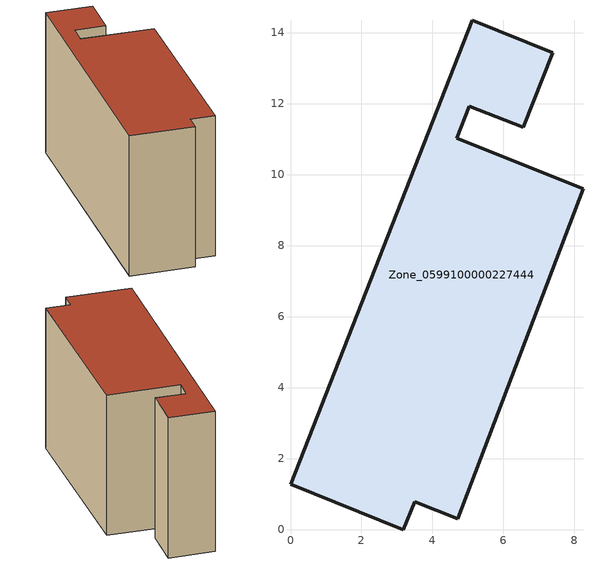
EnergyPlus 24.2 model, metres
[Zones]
Zone_0599100000227444
 floor ground (C_G): 5.04,11.93 4.68,11.02 8.24,9.59 4.71,0.31 3.5,0.79 3.18,0 0,1.27 5.12,14.34 7.39,13.43 6.55,11.33 z7.16
 wall outside (C_F): 4.68,11.02 5.04,11.93 6.55,11.33 7.39,13.43 5.12,14.34 0,1.27 3.18,0 3.5,0.79 4.71,0.31 8.24,9.59 4.68,11.02 z7.16:15.03
 roof outside (C_R): 7.39,13.43 5.12,14.34 0,1.27 3.18,0 3.5,0.79 4.71,0.31 8.24,9.59 4.68,11.02 5.04,11.93 6.55,11.33 z15.03
[BUILDING]
Pand.0599100000227444: North Axis=0; Terrain=City; Loads Convergence Tolerance Value=0.04; Temperature Convergence Tolerance Value=0.4; Solar Distribution=FullExterior; Maximum Number of Warmup Days=25; Minimum Number of Warmup Days=1
[Site:Location]
Rotterdam.The.Hague.AP_ZH_NLD Design_Conditions: Latitude=51.96; Longitude=4.45; Time Zone=1; Elevation=-4.5
[SITE:GROUNDTEMPERATURE:BUILDINGSURFACE]
18, 18, 18, 18, 18, 18, 18, 18, 18, 18, 18, 18
[MATERIAL] Thermal Absorptance=0.9; Solar Absorptance=0.7; Visible Absorptance=0.7
Name | Roughness | Thickness | Conductivity | Density | Specific Heat
G.TI.1975-1991 | MediumSmooth | 0.15 | 0.288461 | 540 | 1210
F.TI.1975-1991 | Rough | 0.3 | 0.230769 | 1920 | 840
R.TI.1975-1991 | MediumRough | 0.2 | 0.153846 | 1500 | 1000
[CONSTRUCTION]
C_G: G.TI.1975-1991
C_F: F.TI.1975-1991
C_R: R.TI.1975-1991
[ZONE]
Zone_0599100000227444: Type=1; Multiplier=1; Ceiling Height=Autocalculate; Volume=Autocalculate; Floor Area=autocalculate; Part of Total Floor Area=Yes
[ZONEINFILTRATION:DESIGNFLOWRATE]
Infil_Zone_0599100000227444: Zone or ZoneList or Space or SpaceList=Zone_0599100000227444; Schedule=AlwaysOn; Design Flow Rate Calculation Method=Flow/Area; Flow Rate per Floor Area=0.003; Constant Term Coefficient=1; Temperature Term Coefficient=0; Velocity Term Coefficient=0; Velocity Squared Term Coefficient=0
[HVACTEMPLATE:ZONE:IDEALLOADSAIRSYSTEM]
Zone_0599100000227444: Maximum Heating Supply Air Temperature=50; Minimum Cooling Supply Air Temperature=13; Maximum Heating Supply Air Humidity Ratio=0.0156; Minimum Cooling Supply Air Humidity Ratio=0.0077; Heating Limit=NoLimit; Cooling Limit=NoLimit; Dehumidification Control Type=ConstantSensibleHeatRatio; Cooling Sensible Heat Ratio=0.7; Dehumidification Setpoint=60; Humidification Control Type=None; Humidification Setpoint=30; Outdoor Air Method=None; Outdoor Air Flow Rate per Person=0.00944; Outdoor Air Flow Rate per Zone Floor Area=0; Outdoor Air Flow Rate per Zone=0; Demand Controlled Ventilation Type=None; Outdoor Air Economizer Type=NoEconomizer; Heat Recovery Type=None; Sensible Heat Recovery Effectiveness=0.7; Latent Heat Recovery Effectiveness=0.65
[ZONECONTROL:THERMOSTAT]
ThermostatControl_Zone_0599100000227444: Zone or ZoneList=Zone_0599100000227444; Control Type Schedule=DualSetpointControlType; Control 1=Thermostat_Zone_0599100000227444; Temperature Difference Between Cutout And Setpoint=0
[THERMOSTATSETPOINT:DUALSETPOINT]
Thermostat_Zone_0599100000227444: Heating Setpoint Temperature Schedule=HeatingSetpoint_Zone_0599100000227444; Cooling Setpoint Temperature Schedule=CoolingSetpoint_Zone_0599100000227444
[SCHEDULE:COMPACT]
HeatingSetpoint_Zone_0599100000227444: Through: 12/31, For: AllDays, Until: 24:00, 21
CoolingSetpoint_Zone_0599100000227444: Through: 12/31, For: AllDays, Until: 24:00, 24
DualSetpointControlType: Through: 12/31, For: AllDays, Until: 24:00, 4
AlwaysOn: Through: 12/31, For: AllDays, Until: 24:00, 1
